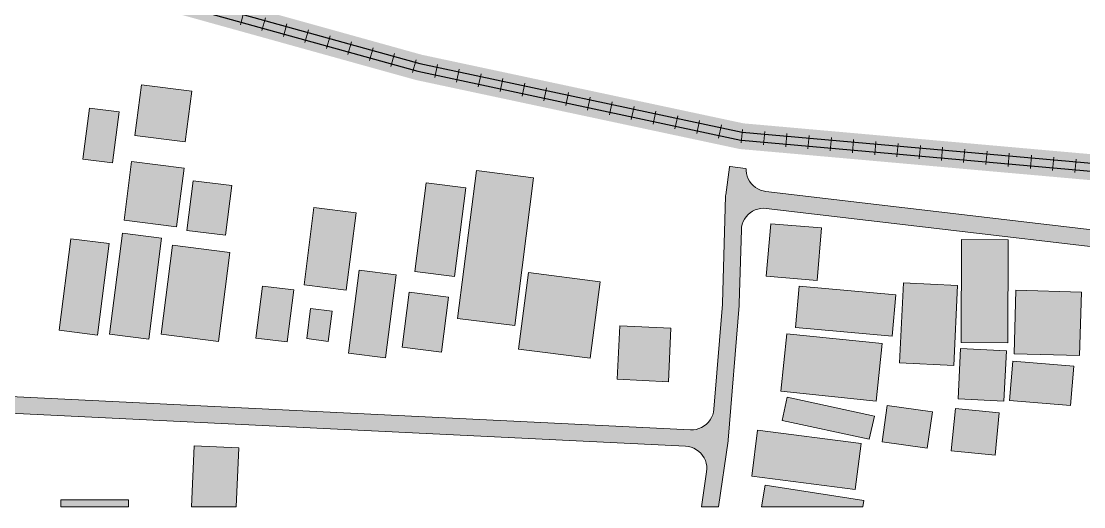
# Model space of a CAD drawing. Header units: metres. Extents: x 305909 to 307171, y 9156037 to 9156671.
# Drawn here: x 306185.9 to 306376.2, y 9156040 to 9156127 of the extents above; entities that cross this region are included whole.
import ezdxf

# ---------------------------------------------------------------- set-up
doc = ezdxf.new("R2010")
doc.units = ezdxf.units.M
for name, color, linetype, lineweight, true_color in [('J-PERKERASAN_JALAN', 7, 'Continuous', 9, 0x989896), ('K-BANGUNAN_LUAR_TAPAK', 7, 'Continuous', 9, 0xdedede), ('K-REL_BALAS', 7, 'Continuous', 0, 0xb0a89c), ('K-REL_BANTALAN', 7, 'Continuous', 9, 0x5a5a5a), ('K-REL_KA', 7, 'Continuous', 25, 0x282828)]:
    doc.layers.add(name, color=color, linetype=linetype, lineweight=lineweight, true_color=true_color)

msp = doc.modelspace()

# ---------------------------------------------------------------- hatches: boundary and pattern name
at = {"layer": 'J-PERKERASAN_JALAN', "true_color": 0x989896}
h = msp.add_hatch(color=252, dxfattribs=at)
h.dxf.hatch_style = 1
h.paths.add_polyline_path([(306857.83, 9156053.18), (306857.76, 9156053.71), (306857.61, 9156054.22), (306857.4, 9156054.71), (306857.12, 9156055.17), (306856.79, 9156055.59), (306856.4, 9156055.96), (306855.96, 9156056.27), (306855.49, 9156056.53), (306854.99, 9156056.71), (306854.47, 9156056.83), (306853.93, 9156056.88), (306620.3, 9156062.1), (306620.25, 9156062.1), (306619.99, 9156062.12), (306619.94, 9156062.12), (306569.48, 9156066.6), (306568.94, 9156066.61), (306568.4, 9156066.55), (306567.88, 9156066.41), (306567.37, 9156066.21), (306566.91, 9156065.94), (306566.48, 9156065.61), (306566.1, 9156065.23), (306565.77, 9156064.8), (306565.51, 9156064.32), (306565.31, 9156063.82), (306565.18, 9156063.3), (306561.14, 9156040), (306558.1, 9156040), (306562.07, 9156062.91), (306562.12, 9156063.41), (306562.11, 9156063.92), (306562.04, 9156064.42), (306561.9, 9156064.91), (306561.7, 9156065.38), (306561.45, 9156065.82), (306561.14, 9156066.22), (306560.78, 9156066.59), (306560.38, 9156066.9), (306559.94, 9156067.16), (306559.47, 9156067.36), (306558.99, 9156067.5), (306558.48, 9156067.58), (306525.86, 9156070.48), (306525.83, 9156070.48), (306423.87, 9156081.27), (306423.36, 9156081.29), (306422.84, 9156081.25), (306422.34, 9156081.14), (306421.86, 9156080.96), (306421.4, 9156080.73), (306420.97, 9156080.43), (306420.59, 9156080.09), (306420.25, 9156079.7), (306419.97, 9156079.27), (306419.75, 9156078.8), (306419.58, 9156078.31), (306419.48, 9156077.81), (306414.62, 9156040), (306411.6, 9156040), (306416.49, 9156078.01), (306416.52, 9156078.53), (306416.48, 9156079.06), (306416.38, 9156079.57), (306416.2, 9156080.07), (306415.97, 9156080.54), (306415.67, 9156080.98), (306415.32, 9156081.37), (306414.92, 9156081.72), (306414.48, 9156082), (306414, 9156082.23), (306413.5, 9156082.39), (306412.99, 9156082.49), (306319.35, 9156093.49), (306318.84, 9156093.51), (306318.33, 9156093.48), (306317.83, 9156093.37), (306317.35, 9156093.21), (306316.89, 9156092.98), (306316.47, 9156092.7), (306316.08, 9156092.37), (306315.74, 9156091.99), (306315.45, 9156091.57), (306315.22, 9156091.12), (306315.04, 9156090.64), (306314.93, 9156090.14), (306314.88, 9156089.63), (306314.5, 9156076.42), (306314.5, 9156076.41), (306314.48, 9156076.09), (306314.48, 9156076.08), (306312.52, 9156051.96), (306312.51, 9156051.89), (306312.51, 9156051.86), (306312.5, 9156051.8), (306310.78, 9156040), (306307.74, 9156040), (306308.66, 9156046.27), (306308.7, 9156046.78), (306308.68, 9156047.29), (306308.59, 9156047.8), (306308.44, 9156048.29), (306308.22, 9156048.75), (306307.95, 9156049.19), (306307.62, 9156049.58), (306307.25, 9156049.93), (306306.83, 9156050.23), (306306.38, 9156050.48), (306305.91, 9156050.66), (306305.41, 9156050.78), (306304.9, 9156050.84), (306160.58, 9156057.89), (306065.01, 9156063.47), (306064.49, 9156063.46), (306063.96, 9156063.39), (306063.46, 9156063.25), (306062.97, 9156063.04), (306062.52, 9156062.77), (306062.1, 9156062.44), (306061.74, 9156062.07), (306061.42, 9156061.64), (306061.16, 9156061.18), (306060.97, 9156060.69), (306060.84, 9156060.18), (306060.78, 9156059.66), (306060.45, 9156052.37), (306059.75, 9156040), (306056.75, 9156040), (306057.45, 9156052.47), (306057.46, 9156052.51), (306057.79, 9156059.91), (306057.78, 9156060.43), (306057.71, 9156060.95), (306057.56, 9156061.45), (306057.35, 9156061.92), (306057.09, 9156062.37), (306056.76, 9156062.78), (306056.39, 9156063.14), (306055.97, 9156063.45), (306055.52, 9156063.7), (306055.04, 9156063.9), (306054.53, 9156064.03), (306054.02, 9156064.09), (306044.11, 9156064.63), (306043.96, 9156064.63), (306012.45, 9156065.21), (305990.98, 9156065.72), (305990.96, 9156065.72), (305969.04, 9156066.66), (305969.01, 9156066.66), (305951.11, 9156067.75), (305950.92, 9156067.76), (305940, 9156067.91), (305940, 9156070.91), (305951.07, 9156070.76), (305951.12, 9156070.76), (305951.14, 9156070.76), (305951.19, 9156070.76), (305969.13, 9156069.66), (305969.2, 9156069.66), (305991.02, 9156068.72), (305991.09, 9156068.72), (306012.49, 9156068.21), (306012.51, 9156068.21), (306044.1, 9156067.63), (306044.13, 9156067.63), (306044.15, 9156067.63), (306044.19, 9156067.63), (306054.41, 9156067.07), (306054.92, 9156067.08), (306055.42, 9156067.14), (306055.91, 9156067.27), (306056.37, 9156067.47), (306056.81, 9156067.72), (306057.22, 9156068.02), (306057.58, 9156068.37), (306057.9, 9156068.76), (306058.16, 9156069.2), (306058.37, 9156069.66), (306058.52, 9156070.14), (306058.61, 9156070.64), (306064.16, 9156122.39), (306064.18, 9156122.51), (306064.3, 9156122.51), (306067.03, 9156122.22), (306067.15, 9156122.2), (306067.14, 9156122.07), (306061.65, 9156070.87), (306061.63, 9156070.33), (306061.68, 9156069.79), (306061.8, 9156069.27), (306061.99, 9156068.76), (306062.25, 9156068.29), (306062.57, 9156067.86), (306062.95, 9156067.47), (306063.37, 9156067.14), (306063.84, 9156066.86), (306064.34, 9156066.66), (306064.86, 9156066.52), (306065.39, 9156066.45), (306160.69, 9156060.88), (306160.73, 9156060.88), (306305.78, 9156053.8), (306306.29, 9156053.81), (306306.8, 9156053.88), (306307.29, 9156054.02), (306307.76, 9156054.22), (306308.21, 9156054.48), (306308.61, 9156054.79), (306308.97, 9156055.15), (306309.29, 9156055.56), (306309.55, 9156056), (306309.75, 9156056.47), (306309.88, 9156056.97), (306309.96, 9156057.47), (306311.49, 9156076.31), (306311.5, 9156076.52), (306312.06, 9156095.67), (306312.06, 9156095.77), (306312.07, 9156095.83), (306312.08, 9156095.93), (306312.75, 9156100.87), (306312.78, 9156100.99), (306312.9, 9156100.99), (306315.61, 9156100.62), (306315.73, 9156100.59), (306315.74, 9156100.44), (306315.74, 9156100.26), (306315.8, 9156099.76), (306315.93, 9156099.26), (306316.11, 9156098.79), (306316.36, 9156098.35), (306316.66, 9156097.94), (306317, 9156097.57), (306317.4, 9156097.25), (306317.83, 9156096.98), (306318.29, 9156096.76), (306318.77, 9156096.61), (306319.27, 9156096.52), (306418.83, 9156084.82), (306418.87, 9156084.82), (306526.09, 9156073.47), (306526.16, 9156073.47), (306564.7, 9156070.03), (306620.15, 9156065.11), (306620.42, 9156065.1), (306854.86, 9156059.86), (306855.39, 9156059.88), (306855.9, 9156059.97), (306856.4, 9156060.13), (306856.88, 9156060.35), (306857.32, 9156060.64), (306857.72, 9156060.97), (306858.08, 9156061.36), (306858.38, 9156061.79), (306858.62, 9156062.26), (306858.8, 9156062.75), (306858.91, 9156063.26), (306858.21, 9156058.67), (306858.19, 9156058.4), (306857.84, 9156052.64), (306857.83, 9156053.18)])
at = {"layer": 'K-BANGUNAN_LUAR_TAPAK', "true_color": 0xe8e8e6}
h = msp.add_hatch(color=254, dxfattribs=at)
h.dxf.hatch_style = 1
h.paths.add_polyline_path([(306207.41, 9156115.66), (306216.43, 9156114.53), (306215.25, 9156105.41), (306206.25, 9156106.54), (306207.41, 9156115.66)])
h = msp.add_hatch(color=254, dxfattribs=at)
h.dxf.hatch_style = 1
h.paths.add_polyline_path([(306198.12, 9156111.47), (306203.41, 9156110.79), (306202.25, 9156101.65), (306196.94, 9156102.31), (306198.12, 9156111.47)])
h = msp.add_hatch(color=254, dxfattribs=at)
h.dxf.hatch_style = 1
h.paths.add_polyline_path([(306205.66, 9156101.89), (306215.08, 9156100.7), (306213.73, 9156090.21), (306204.31, 9156091.39), (306205.66, 9156101.89)])
h = msp.add_hatch(color=254, dxfattribs=at)
h.dxf.hatch_style = 1
h.paths.add_polyline_path([(306267.42, 9156100.27), (306277.68, 9156098.97), (306274.29, 9156072.48), (306264.03, 9156073.78), (306267.42, 9156100.27)])
h = msp.add_hatch(color=254, dxfattribs=at)
h.dxf.hatch_style = 1
h.paths.add_polyline_path([(306216.71, 9156098.45), (306223.6, 9156097.57), (306222.46, 9156088.66), (306215.56, 9156089.53), (306216.71, 9156098.45)])
h = msp.add_hatch(color=254, dxfattribs=at)
h.dxf.hatch_style = 1
h.paths.add_polyline_path([(306258.4, 9156098.06), (306265.55, 9156097.15), (306263.52, 9156081.29), (306256.37, 9156082.19), (306258.4, 9156098.06)])
h = msp.add_hatch(color=254, dxfattribs=at)
h.dxf.hatch_style = 1
h.paths.add_polyline_path([(306238.32, 9156093.62), (306245.9, 9156092.67), (306244.12, 9156078.8), (306236.55, 9156079.76), (306238.32, 9156093.62)])
h = msp.add_hatch(color=254, dxfattribs=at)
h.dxf.hatch_style = 1
h.paths.add_polyline_path([(306320.15, 9156090.75), (306329.25, 9156089.98), (306328.44, 9156080.59), (306319.33, 9156081.36), (306320.15, 9156090.75)])
h = msp.add_hatch(color=254, dxfattribs=at)
h.dxf.hatch_style = 1
h.paths.add_polyline_path([(306194.8, 9156088.06), (306201.67, 9156087.19), (306199.56, 9156070.78), (306192.7, 9156071.65), (306194.8, 9156088.06)])
h = msp.add_hatch(color=254, dxfattribs=at)
h.dxf.hatch_style = 1
h.paths.add_polyline_path([(306204.05, 9156089.07), (306211.05, 9156088.18), (306208.73, 9156070.07), (306201.73, 9156070.94), (306204.05, 9156089.07)])
h = msp.add_hatch(color=254, dxfattribs=at)
h.dxf.hatch_style = 1
h.paths.add_polyline_path([(306213.02, 9156086.88), (306223.28, 9156085.59), (306221.23, 9156069.62), (306210.98, 9156070.92), (306213.02, 9156086.88)])
h = msp.add_hatch(color=254, dxfattribs=at)
h.dxf.hatch_style = 1
h.paths.add_polyline_path([(306354.31, 9156087.89), (306362.67, 9156087.86), (306362.61, 9156069.41), (306354.24, 9156069.44), (306354.31, 9156087.89)])
h = msp.add_hatch(color=254, dxfattribs=at)
h.dxf.hatch_style = 1
h.paths.add_polyline_path([(306246.42, 9156082.43), (306253.04, 9156081.59), (306251.13, 9156066.69), (306244.52, 9156067.52), (306246.42, 9156082.43)])
h = msp.add_hatch(color=254, dxfattribs=at)
h.dxf.hatch_style = 1
h.paths.add_polyline_path([(306276.76, 9156081.97), (306289.6, 9156080.35), (306287.83, 9156066.61), (306274.99, 9156068.23), (306276.76, 9156081.97)])
h = msp.add_hatch(color=254, dxfattribs=at)
h.dxf.hatch_style = 1
h.paths.add_polyline_path([(306229.12, 9156079.57), (306234.7, 9156078.88), (306233.51, 9156069.54), (306227.93, 9156070.24), (306229.12, 9156079.57)])
h = msp.add_hatch(color=254, dxfattribs=at)
h.dxf.hatch_style = 1
h.paths.add_polyline_path([(306325.22, 9156079.54), (306342.54, 9156078), (306341.88, 9156070.56), (306324.56, 9156072.11), (306325.22, 9156079.54)])
h = msp.add_hatch(color=254, dxfattribs=at)
h.dxf.hatch_style = 1
h.paths.add_polyline_path([(306343.9, 9156080.13), (306353.6, 9156079.67), (306352.92, 9156065.33), (306343.22, 9156065.79), (306343.9, 9156080.13)])
h = msp.add_hatch(color=254, dxfattribs=at)
h.dxf.hatch_style = 1
h.paths.add_polyline_path([(306364.04, 9156078.82), (306375.8, 9156078.5), (306375.48, 9156067.1), (306363.72, 9156067.42), (306364.04, 9156078.82)])
h = msp.add_hatch(color=254, dxfattribs=at)
h.dxf.hatch_style = 1
h.paths.add_polyline_path([(306255.4, 9156078.49), (306262.45, 9156077.58), (306261.19, 9156067.69), (306254.13, 9156068.59), (306255.4, 9156078.49)])
h = msp.add_hatch(color=254, dxfattribs=at)
h.dxf.hatch_style = 1
h.paths.add_polyline_path([(306237.72, 9156075.57), (306241.6, 9156075.08), (306240.9, 9156069.64), (306237.03, 9156070.14), (306237.72, 9156075.57)])
h = msp.add_hatch(color=254, dxfattribs=at)
h.dxf.hatch_style = 1
h.paths.add_polyline_path([(306302.28, 9156072), (306301.82, 9156062.42), (306292.66, 9156062.85), (306293.13, 9156072.43), (306302.28, 9156072)])
h = msp.add_hatch(color=254, dxfattribs=at)
h.dxf.hatch_style = 1
h.paths.add_polyline_path([(306323.02, 9156071.03), (306340.12, 9156069.26), (306339.03, 9156058.94), (306321.93, 9156060.71), (306323.02, 9156071.03)])
h = msp.add_hatch(color=254, dxfattribs=at)
h.dxf.hatch_style = 1
h.paths.add_polyline_path([(306354.14, 9156068.35), (306362.36, 9156067.95), (306361.9, 9156058.96), (306353.69, 9156059.36), (306354.14, 9156068.35)])
h = msp.add_hatch(color=254, dxfattribs=at)
h.dxf.hatch_style = 1
h.paths.add_polyline_path([(306363.53, 9156066.13), (306374.42, 9156065.22), (306373.82, 9156058.13), (306362.93, 9156059.04), (306363.53, 9156066.13)])
h = msp.add_hatch(color=254, dxfattribs=at)
h.dxf.hatch_style = 1
h.paths.add_polyline_path([(306323.09, 9156059.62), (306338.71, 9156056.23), (306337.8, 9156052.1), (306322.18, 9156055.49), (306323.09, 9156059.62)])
h = msp.add_hatch(color=254, dxfattribs=at)
h.dxf.hatch_style = 1
h.paths.add_polyline_path([(306341.03, 9156058.14), (306349.11, 9156056.99), (306348.17, 9156050.53), (306340.1, 9156051.67), (306341.03, 9156058.14)])
h = msp.add_hatch(color=254, dxfattribs=at)
h.dxf.hatch_style = 1
h.paths.add_polyline_path([(306353.23, 9156057.64), (306361.08, 9156056.86), (306360.32, 9156049.25), (306352.47, 9156050.02), (306353.23, 9156057.64)])
h = msp.add_hatch(color=254, dxfattribs=at)
h.dxf.hatch_style = 1
h.paths.add_polyline_path([(306317.8, 9156053.72), (306336.32, 9156051.37), (306335.26, 9156043.12), (306316.74, 9156045.47), (306317.8, 9156053.72)])
h = msp.add_hatch(color=254, dxfattribs=at)
h.dxf.hatch_style = 1
h.paths.add_polyline_path([(306216.87, 9156050.91), (306224.86, 9156050.58), (306224.4, 9156040), (306216.4, 9156040), (306216.87, 9156050.91)])
h = msp.add_hatch(color=254, dxfattribs=at)
h.dxf.hatch_style = 1
h.paths.add_polyline_path([(306319.12, 9156043.85), (306336.82, 9156041.13), (306336.64, 9156040), (306318.52, 9156040), (306319.12, 9156043.85)])
h = msp.add_hatch(color=254, dxfattribs=at)
h.dxf.hatch_style = 1
h.paths.add_polyline_path([(306192.97, 9156041.27), (306205.11, 9156041.26), (306205.11, 9156040), (306192.97, 9156040), (306192.97, 9156041.27)])
at = {"layer": 'K-REL_BALAS', "true_color": 0xb0a89c}
h = msp.add_hatch(color=253, dxfattribs=at)
h.dxf.hatch_style = 1
h.paths.add_polyline_path([(306184.8, 9156141.84), (306197.61, 9156137.74), (306257.65, 9156121.03), (306315.29, 9156108.73), (306321.87, 9156108.15), (306321.87, 9156103.49), (306314.73, 9156104.12), (306314.64, 9156104.13), (306314.55, 9156104.15), (306314.46, 9156104.16), (306256.62, 9156116.5), (306256.57, 9156116.52), (306256.52, 9156116.53), (306256.48, 9156116.54), (306196.32, 9156133.28), (306196.3, 9156133.29), (306196.27, 9156133.3), (306196.24, 9156133.31), (306184.8, 9156136.96), (306184.8, 9156141.84)])
h = msp.add_hatch(color=253, dxfattribs=at)
h.dxf.hatch_style = 1
h.paths.add_polyline_path([(306321.87, 9156108.15), (306420.78, 9156099.36), (306433.15, 9156099.02), (306433.15, 9156094.38), (306420.58, 9156094.72), (306420.53, 9156094.73), (306420.49, 9156094.73), (306420.44, 9156094.73), (306321.87, 9156103.49), (306321.87, 9156108.15)])

# ---------------------------------------------------------------- linework, layer by layer
at = {"layer": 'J-PERKERASAN_JALAN', "color": 251, "lineweight": 13, "true_color": 0x6c6c6a}
for points in [[(306160.73, 9156060.88), (306305.78, 9156053.8), (306306.29, 9156053.81), (306306.8, 9156053.88), (306307.29, 9156054.02), (306307.76, 9156054.22), (306308.21, 9156054.48), (306308.61, 9156054.79), (306308.97, 9156055.15), (306309.29, 9156055.56), (306309.55, 9156056), (306309.75, 9156056.47), (306309.88, 9156056.97), (306309.96, 9156057.47), (306311.49, 9156076.31), (306311.5, 9156076.52), (306312.06, 9156095.67), (306312.06, 9156095.77), (306312.07, 9156095.83), (306312.08, 9156095.93), (306312.75, 9156100.87), (306312.78, 9156100.99), (306312.9, 9156100.99), (306315.61, 9156100.62), (306315.73, 9156100.59), (306315.74, 9156100.44), (306315.74, 9156100.26), (306315.8, 9156099.76), (306315.93, 9156099.26), (306316.11, 9156098.79), (306316.36, 9156098.35), (306316.66, 9156097.94), (306317, 9156097.57), (306317.4, 9156097.25), (306317.83, 9156096.98), (306318.29, 9156096.76), (306318.77, 9156096.61), (306319.27, 9156096.52), (306418.83, 9156084.82)], [(306412.99, 9156082.49), (306319.35, 9156093.49), (306318.84, 9156093.51), (306318.33, 9156093.48), (306317.83, 9156093.37), (306317.35, 9156093.21), (306316.89, 9156092.98), (306316.47, 9156092.7), (306316.08, 9156092.37), (306315.74, 9156091.99), (306315.45, 9156091.57), (306315.22, 9156091.12), (306315.04, 9156090.64), (306314.93, 9156090.14), (306314.88, 9156089.63), (306314.5, 9156076.42), (306314.5, 9156076.41), (306314.48, 9156076.09), (306314.48, 9156076.08), (306312.52, 9156051.96), (306312.51, 9156051.89), (306312.51, 9156051.86), (306312.5, 9156051.8), (306310.78, 9156040), (306307.74, 9156040), (306308.66, 9156046.27), (306308.7, 9156046.78), (306308.68, 9156047.29), (306308.59, 9156047.8), (306308.44, 9156048.29), (306308.22, 9156048.75), (306307.95, 9156049.19), (306307.62, 9156049.58), (306307.25, 9156049.93), (306306.83, 9156050.23), (306306.38, 9156050.48), (306305.91, 9156050.66), (306305.41, 9156050.78), (306304.9, 9156050.84), (306160.58, 9156057.89)]]:
    msp.add_lwpolyline(points, dxfattribs=at)
at = {"layer": 'K-BANGUNAN_LUAR_TAPAK', "color": 9, "lineweight": 9, "true_color": 0xc8c8c6}
for points in [[(306207.41, 9156115.66), (306216.43, 9156114.53), (306215.25, 9156105.41), (306206.25, 9156106.54), (306207.41, 9156115.66)], [(306198.12, 9156111.47), (306203.41, 9156110.79), (306202.25, 9156101.65), (306196.94, 9156102.31), (306198.12, 9156111.47)], [(306205.66, 9156101.89), (306215.08, 9156100.7), (306213.73, 9156090.21), (306204.31, 9156091.39), (306205.66, 9156101.89)], [(306267.42, 9156100.27), (306277.68, 9156098.97), (306274.29, 9156072.48), (306264.03, 9156073.78), (306267.42, 9156100.27)], [(306216.71, 9156098.45), (306223.6, 9156097.57), (306222.46, 9156088.66), (306215.56, 9156089.53), (306216.71, 9156098.45)], [(306258.4, 9156098.06), (306265.55, 9156097.15), (306263.52, 9156081.29), (306256.37, 9156082.19), (306258.4, 9156098.06)], [(306238.32, 9156093.62), (306245.9, 9156092.67), (306244.12, 9156078.8), (306236.55, 9156079.76), (306238.32, 9156093.62)], [(306320.15, 9156090.75), (306329.25, 9156089.98), (306328.44, 9156080.59), (306319.33, 9156081.36), (306320.15, 9156090.75)], [(306194.8, 9156088.06), (306201.67, 9156087.19), (306199.56, 9156070.78), (306192.7, 9156071.65), (306194.8, 9156088.06)], [(306204.05, 9156089.07), (306211.05, 9156088.18), (306208.73, 9156070.07), (306201.73, 9156070.94), (306204.05, 9156089.07)], [(306213.02, 9156086.88), (306223.28, 9156085.59), (306221.23, 9156069.62), (306210.98, 9156070.92), (306213.02, 9156086.88)], [(306354.31, 9156087.89), (306362.67, 9156087.86), (306362.61, 9156069.41), (306354.24, 9156069.44), (306354.31, 9156087.89)], [(306246.42, 9156082.43), (306253.04, 9156081.59), (306251.13, 9156066.69), (306244.52, 9156067.52), (306246.42, 9156082.43)], [(306276.76, 9156081.97), (306289.6, 9156080.35), (306287.83, 9156066.61), (306274.99, 9156068.23), (306276.76, 9156081.97)], [(306229.12, 9156079.57), (306234.7, 9156078.88), (306233.51, 9156069.54), (306227.93, 9156070.24), (306229.12, 9156079.57)], [(306325.22, 9156079.54), (306342.54, 9156078), (306341.88, 9156070.56), (306324.56, 9156072.11), (306325.22, 9156079.54)], [(306343.9, 9156080.13), (306353.6, 9156079.67), (306352.92, 9156065.33), (306343.22, 9156065.79), (306343.9, 9156080.13)], [(306364.04, 9156078.82), (306375.8, 9156078.5), (306375.48, 9156067.1), (306363.72, 9156067.42), (306364.04, 9156078.82)], [(306255.4, 9156078.49), (306262.45, 9156077.58), (306261.19, 9156067.69), (306254.13, 9156068.59), (306255.4, 9156078.49)], [(306237.72, 9156075.57), (306241.6, 9156075.08), (306240.9, 9156069.64), (306237.03, 9156070.14), (306237.72, 9156075.57)], [(306302.28, 9156072), (306301.82, 9156062.42), (306292.66, 9156062.85), (306293.13, 9156072.43), (306302.28, 9156072)], [(306323.02, 9156071.03), (306340.12, 9156069.26), (306339.03, 9156058.94), (306321.93, 9156060.71), (306323.02, 9156071.03)], [(306354.14, 9156068.35), (306362.36, 9156067.95), (306361.9, 9156058.96), (306353.69, 9156059.36), (306354.14, 9156068.35)], [(306363.53, 9156066.13), (306374.42, 9156065.22), (306373.82, 9156058.13), (306362.93, 9156059.04), (306363.53, 9156066.13)], [(306323.09, 9156059.62), (306338.71, 9156056.23), (306337.8, 9156052.1), (306322.18, 9156055.49), (306323.09, 9156059.62)], [(306341.03, 9156058.14), (306349.11, 9156056.99), (306348.17, 9156050.53), (306340.1, 9156051.67), (306341.03, 9156058.14)], [(306353.23, 9156057.64), (306361.08, 9156056.86), (306360.32, 9156049.25), (306352.47, 9156050.02), (306353.23, 9156057.64)], [(306317.8, 9156053.72), (306336.32, 9156051.37), (306335.26, 9156043.12), (306316.74, 9156045.47), (306317.8, 9156053.72)], [(306216.87, 9156050.91), (306224.86, 9156050.58), (306224.4, 9156040), (306216.4, 9156040), (306216.87, 9156050.91)], [(306319.12, 9156043.85), (306336.82, 9156041.13), (306336.64, 9156040), (306318.52, 9156040), (306319.12, 9156043.85)], [(306192.97, 9156041.27), (306205.11, 9156041.26), (306205.11, 9156040), (306192.97, 9156040), (306192.97, 9156041.27)]]:
    msp.add_lwpolyline(points, close=True, dxfattribs=at)
at = {"layer": 'K-REL_BANTALAN'}
for points in [[(306225.15, 9156126.42), (306225.79, 9156128.73)], [(306229, 9156125.35), (306229.65, 9156127.66)], [(306232.85, 9156124.28), (306233.5, 9156126.59)], [(306236.71, 9156123.2), (306237.35, 9156125.52)], [(306240.56, 9156122.13), (306241.21, 9156124.44)], [(306244.42, 9156121.06), (306245.06, 9156123.37)], [(306248.27, 9156119.99), (306248.91, 9156122.3)], [(306252.12, 9156118.91), (306252.77, 9156121.23)], [(306255.98, 9156117.84), (306256.62, 9156120.15)], [(306259.95, 9156116.94), (306260.45, 9156119.29)], [(306263.86, 9156116.1), (306264.36, 9156118.45)], [(306267.77, 9156115.27), (306268.27, 9156117.62)], [(306271.68, 9156114.43), (306272.18, 9156116.78)], [(306275.6, 9156113.6), (306276.1, 9156115.95)], [(306279.51, 9156112.77), (306280.01, 9156115.11)], [(306283.42, 9156111.93), (306283.92, 9156114.28)], [(306287.33, 9156111.1), (306287.83, 9156113.44)], [(306291.24, 9156110.26), (306291.74, 9156112.61)], [(306295.15, 9156109.43), (306295.66, 9156111.77)], [(306299.07, 9156108.59), (306299.57, 9156110.94)], [(306302.98, 9156107.76), (306303.48, 9156110.11)], [(306306.89, 9156106.92), (306307.39, 9156109.27)], [(306310.8, 9156106.09), (306311.3, 9156108.44)], [(306314.86, 9156105.24), (306315.07, 9156107.63)], [(306318.84, 9156104.88), (306319.06, 9156107.27)], [(306322.83, 9156104.53), (306323.04, 9156106.92)], [(306326.81, 9156104.17), (306327.02, 9156106.56)], [(306330.8, 9156103.82), (306331.01, 9156106.21)], [(306334.78, 9156103.47), (306334.99, 9156105.86)], [(306338.77, 9156103.11), (306338.98, 9156105.5)], [(306342.75, 9156102.76), (306342.96, 9156105.15)], [(306346.73, 9156102.4), (306346.95, 9156104.79)], [(306350.72, 9156102.05), (306350.93, 9156104.44)], [(306354.7, 9156101.7), (306354.91, 9156104.09)], [(306358.69, 9156101.34), (306358.9, 9156103.73)], [(306362.67, 9156100.99), (306362.88, 9156103.38)], [(306366.66, 9156100.63), (306366.87, 9156103.02)], [(306370.64, 9156100.28), (306370.85, 9156102.67)], [(306374.62, 9156099.93), (306374.84, 9156102.32)]]:
    msp.add_lwpolyline(points, dxfattribs=at)
at = {"layer": 'K-REL_KA'}
for points in [[(305910.23, 9156231.58), (305946.3, 9156219.39), (306110.77, 9156163.83), (306197.15, 9156136.21), (306257.27, 9156119.47), (306315.05, 9156107.15), (306420.69, 9156097.76), (306501.63, 9156095.56), (306556.87, 9156098.74), (306592.27, 9156103.48), (306677.54, 9156115.5)], [(305909.77, 9156230.22), (305945.84, 9156218.02), (306110.31, 9156162.46), (306110.32, 9156162.46), (306196.73, 9156134.83), (306196.75, 9156134.82), (306256.91, 9156118.08), (306256.95, 9156118.07), (306314.79, 9156105.73), (306314.88, 9156105.72), (306420.58, 9156096.32), (306420.63, 9156096.32), (306501.62, 9156094.12), (306501.68, 9156094.12), (306556.98, 9156097.31), (306557.03, 9156097.31), (306592.46, 9156102.05), (306592.47, 9156102.05), (306677.74, 9156114.07)]]:
    msp.add_lwpolyline(points, dxfattribs=at)

doc.saveas('drawing.dxf')
